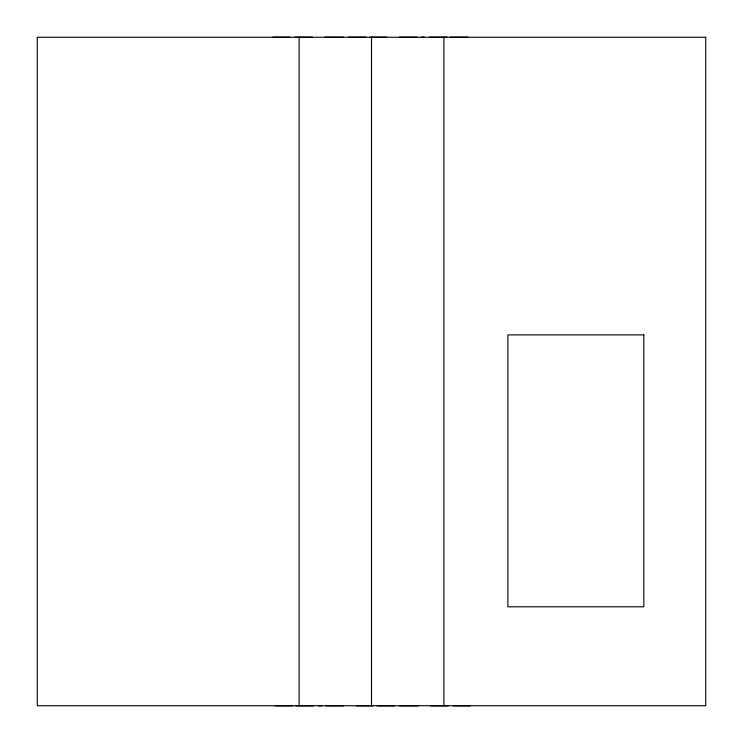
<?xml version="1.0" encoding="UTF-8"?>
<svg xmlns="http://www.w3.org/2000/svg" width="743" height="743" viewBox="0 0 743 743"><rect width="100%" height="100%" fill="white"/><g stroke="black" fill="none" stroke-linecap="round" stroke-linejoin="round"><path stroke-width="1.11" d="M272.848 37.15L289.854 37.15M294.767 37.15L312.283 37.15M325.035 37.15L343.461 37.15M348.411 37.15L365.965 37.15M370.005 37.15L386.639 37.15M399.372 37.15L417.111 37.15M421.3 37.15L424.253 37.15M429.658 37.15L447.137 37.15M450.258 37.15L467.914 37.15M275.086 705.85L292.742 705.85M295.863 705.85L313.342 705.85M318.747 705.85L321.7 705.85M325.889 705.85L343.628 705.85M356.361 705.85L372.995 705.85M377.035 705.85L394.589 705.85M399.539 705.85L417.965 705.85M430.717 705.85L448.233 705.85M453.146 705.85L470.152 705.85M443.887 37.261L443.887 705.739M371.5 37.261L371.5 705.739M299.113 37.261L299.113 705.739M705.739 37.261L37.261 37.261L37.261 705.739L705.739 705.739L705.739 37.261M643.837 334.898L507.878 334.898L507.878 606.817L643.837 606.817L643.837 334.898"/></g></svg>
